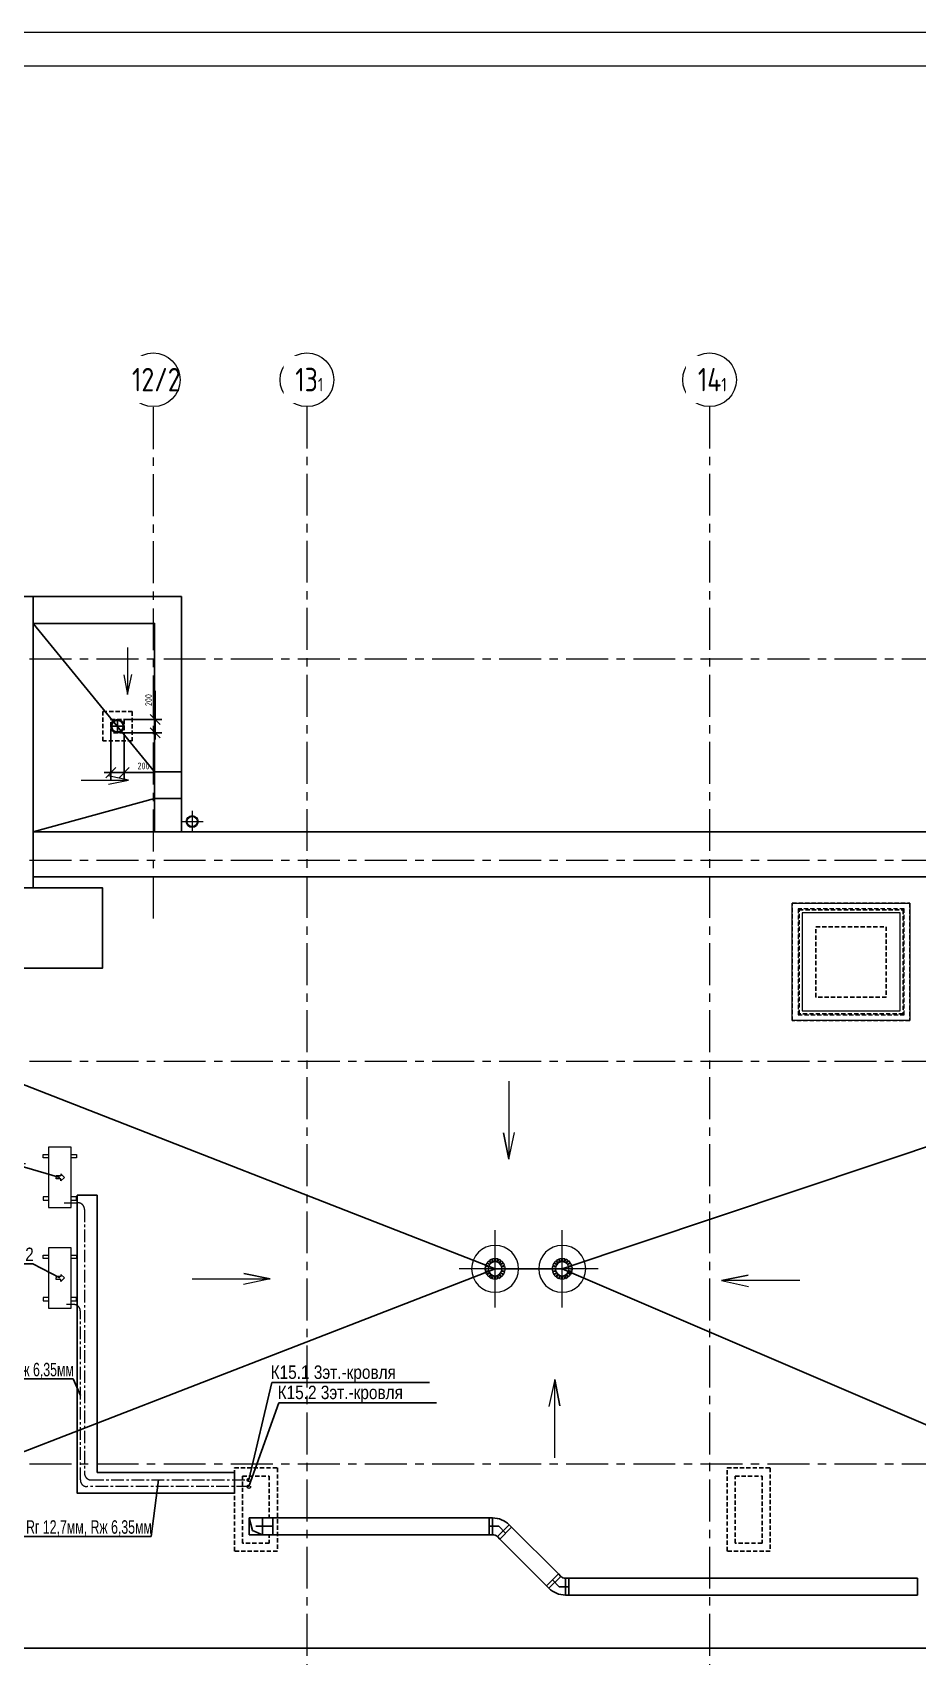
# Model space of a CAD drawing. Header units: millimetres. Extents: x -65527 to 8894748, y -37603 to 223697.
# Drawn here: x -15154 to -1963, y 199481 to 223697 of the extents above; entities that cross this region are included whole.
import ezdxf
from ezdxf import colors
from ezdxf.entities.mleader import LeaderData, LeaderLine
from ezdxf.math import Vec2, Vec3

# ---------------------------------------------------------------- set-up
doc = ezdxf.new("R2010")
doc.units = ezdxf.units.MM
doc.header["$LTSCALE"] = 10
doc.linetypes.add('CENTER', pattern=[2, 1.25, -0.25, 0.25, -0.25])
doc.linetypes.add('HIDDEN', pattern=[9.525, 6.35, -3.175])
for name, color, linetype, lineweight in [('18_АР_Водостоки', 7, 'Continuous', 18), ('АР_Оси', 142, 'Continuous', 9), ('АР_тонкая линия', 250, 'Continuous', 0), ('М_0_В35', 142, 'Continuous', 25), ('М_ЗАМЕТКИ', 1, 'Continuous', 13), ('М_фреонопроводы', 10, 'CENTER', 18), ('М_Холод', 161, 'Continuous', 13), ('перекр 0.3', 181, 'Continuous', 30), ('рамка', 251, 'Continuous', 13)]:
    doc.layers.add(name, color=color, linetype=linetype, lineweight=lineweight)
for name, color, linetype in [('Aks_скрытые_линии', 7, 'HIDDEN'), ('Aks_Схема', 3, 'Continuous'), ('Архитектура', 251, 'Continuous'), ('М_2_лотки ХС', 130, 'Continuous'), ('М_дефлектор', 122, 'Continuous'), ('М_шахты ВЕ на покрытии', 30, 'Continuous'), ('М_шахты ОВ-АР', 10, 'Continuous')]:
    doc.layers.add(name, color=color, linetype=linetype)
doc.styles.add('ROMANS', font='romans.shx', dxfattribs={"width": 0.7, "height": 100})
doc.styles.get("Standard").update_dxf_attribs({"font": 'ARIALN.TTF'})
doc.styles.add('ГОСТ 2.304', font='isocpeur.ttf', dxfattribs={"width": 0.7})
doc.dimstyles.new('Тимур', dxfattribs={"dimscale": 100, "dimtxt": 250, "dimasz": 1.5, "dimexe": 1, "dimexo": 0, "dimgap": 0.5, "dimtad": 1, "dimdec": 0, "dimrnd": 10, "dimzin": 12, "dimdsep": 46, "dimtxsty": 'ROMANS', "dimblk1": 'OBLIQUE', "dimblk2": 'OBLIQUE', "dimsah": 1, "dimcen": 3, "dimdle": 1, "dimclrd": 256, "dimclre": 256, "dimclrt": 256, "dimadec": 0, "dimazin": 0, "dimtfac": 0.666667, "dimtdec": 0, "dimtmove": 0, "dimatfit": 3, "dimldrblk": 'OBLIQUE', "dimfxl": 1, "dimtvp": 1, "dimtolj": 1, "dimtzin": 12, "dimlwd": -1, "dimlwe": -1, "dimarcsym": 0})

# ---------------------------------------------------------------- blocks, each defined once
blk = doc.blocks.new('A$C6f2de472')
at = {"layer": 'АР_тонкая линия', "ltscale": 100}
for p, q in [((55, -69), (55, -734)), ((55, -734), (10, -510)), ((10, -510), (55, -734)), ((55, -734), (104, -506))]:
    blk.add_line(p, q, dxfattribs=at)
blk = doc.blocks.new('A$C1f3596d3')
at = {"layer": 'АР_тонкая линия', "ltscale": 100}
for p, q in [((-705, -134), (0, -134)), ((0, -134), (-301, -72)), ((-298, -190), (0, -134))]:
    blk.add_line(p, q, dxfattribs=at)
blk = doc.blocks.new('A$C28161c4d')
at = {"layer": 'АР_тонкая линия', "ltscale": 100}
for p, q in [((-167, 158), (538, 158)), ((538, 158), (237, 221)), ((240, 98), (538, 158))]:
    blk.add_line(p, q, dxfattribs=at)
blk = doc.blocks.new('A$Cbcf6c787')
at = {"layer": '18_АР_Водостоки'}
for p, q in [((-162, 0), (162, 0)), ((0, 162), (0, -162))]:
    blk.add_line(p, q, dxfattribs=at)
for radius in [88.3, 75]:
    blk.add_circle((0, 0), radius, dxfattribs=at)
blk = doc.blocks.new('A$C357e6c43')
at = {"layer": 'перекр 0.3', "color": 3, "lineweight": 18, "flags": 128}
for points in [[(-152, 9), (-132, 9), (-112, 9)], [(-108, 31), (-127, 37), (-146, 44)], [(-142, 56), (-123, 49), (-104, 43)], [(-93, 63), (-109, 74), (-126, 86)], [(-118, 96), (-102, 85), (-86, 73)], [(-70, 88), (-82, 104), (-93, 120)], [(-83, 128), (-71, 112), (-59, 95)], [(-40, 105), (-46, 124), (-52, 143)], [(-40, 147), (-34, 128), (-28, 109)], [(-6, 112), (-6, 132), (-6, 152)], [(6, 152), (6, 132), (6, 112)], [(28, 109), (34, 128), (40, 147)], [(52, 143), (46, 124), (40, 105)], [(59, 95), (71, 112), (83, 128)], [(93, 120), (82, 104), (70, 88)], [(86, 73), (102, 85), (118, 96)], [(126, 86), (109, 74), (93, 63)], [(104, 43), (123, 49), (142, 56)], [(146, 44), (127, 37), (108, 31)], [(112, 9), (132, 9), (152, 9)], [(-112, -4), (-132, -4), (-152, -4)], [(-147, -38), (-128, -32), (-109, -26)], [(-106, -38), (-125, -44), (-144, -51)], [(-128, -82), (-112, -71), (-96, -59)], [(-88, -69), (-105, -81), (-121, -93)], [(-96, -118), (-84, -102), (-72, -86)], [(-62, -94), (-74, -110), (-86, -126)], [(-54, -143), (-48, -124), (-42, -104)], [(-29, -108), (-36, -128), (-42, -147)], [(-6, -152), (-6, -132), (-6, -112)], [(6, -112), (6, -132), (6, -152)], [(42, -147), (36, -128), (29, -108)], [(42, -104), (48, -124), (54, -143)], [(86, -126), (74, -110), (62, -94)], [(72, -86), (84, -102), (96, -118)], [(121, -93), (105, -81), (88, -69)], [(96, -59), (112, -71), (128, -82)], [(144, -51), (125, -44), (106, -38)], [(109, -26), (128, -32), (147, -38)], [(152, -4), (132, -4), (112, -4)]]:
    blk.add_lwpolyline(points, dxfattribs=at)
at = {"layer": 'перекр 0.3', "color": 3, "lineweight": 18}
for radius, start, end in [(350, 0, 180), (350, 180, 0), (152, 163.3962, 176.5684), (152, 145.5443, 158.6195), (152, 127.775, 140.7677), (112, 175.3454, 180), (112, 180, 181.8238), (112, 157.4148, 163.893), (102, 0, 180), (102, 180, 0), (112, 139.6161, 146.0938), (152, 110.0657, 122.9987), (112, 121.9295, 128.4067), (152, 92.388, 105.2896), (112, 104.3243, 110.801), (112, 86.7618, 93.2382), (152, 74.7104, 87.612), (112, 69.199, 75.6757), (152, 57.0013, 69.9343), (112, 51.5933, 58.0705), (112, 33.9062, 40.3839), (152, 39.2323, 52.225), (112, 16.107, 22.5852), (112, 0, 4.6546), (112, 358.1762, 0), (152, 21.3805, 34.4557), (152, 3.4316, 16.6038), (152, 181.3452, 194.6195), (152, 199.3962, 212.7677), (152, 217.5443, 230.9987), (112, 193.4148, 199.893), (112, 211.6161, 218.0938), (152, 235.775, 249.2896), (112, 229.9295, 236.4067), (112, 248.3243, 254.801), (152, 254.0657, 267.612), (112, 266.7618, 273.2382), (152, 272.388, 285.9343), (112, 285.199, 291.6757), (152, 290.7104, 304.225), (112, 303.5933, 310.0705), (112, 321.9062, 328.3839), (152, 309.0013, 322.4557), (112, 340.107, 346.5852), (152, 327.2323, 340.6038), (152, 345.3805, 358.6548)]:
    blk.add_arc((0, 0), radius, start, end, dxfattribs=at)
blk = doc.blocks.new('A$C8068bb3d')
at = {"layer": 'АР_Оси', "linetype": 'CENTER', "ltscale": 1000}
for p, q in [((0, -576), (0, 576)), ((537, 0), (-537, 0))]:
    blk.add_line(p, q, dxfattribs=at)
blk = doc.blocks.new('A$C686563f5')
at = {"layer": 'М_ЗАМЕТКИ', "color": 251, "linetype": 'ByBlock'}
for points in [[(875.5, -875.5), (-875.5, -875.5), (-875.5, 875.5), (875.5, 875.5)], [(-730, -730), (730, -730), (730, 730), (-730, 730)]]:
    blk.add_lwpolyline(points, close=True, dxfattribs=at)
at = {"layer": 'М_ЗАМЕТКИ', "color": 251, "linetype": 'HIDDEN'}
blk.add_lwpolyline([(-790, -790), (790, -790), (790, 790), (-790, 790)], close=True, dxfattribs=at)
blk = doc.blocks.new('A$Cd8bddbec')
at = {"color": 251, "linetype": 'ByBlock'}
for points in [[(-175, 0), (175, 0)], [(-2, 175), (-2, -175)]]:
    blk.add_lwpolyline(points, dxfattribs=at)
blk.add_circle((0, 0), 175, dxfattribs=at)
at = {"layer": 'М_дефлектор'}
blk.add_circle((-2, 0), 200, dxfattribs=at)
blk = doc.blocks.new('_Oblique')
at = {"color": 0, "linetype": 'ByBlock', "lineweight": -2}
blk.add_line((-0.5, -0.5), (0.5, 0.5), dxfattribs=at)
blk = doc.blocks.new('*D322')
at = {"layer": 'Defpoints', "color": 0, "linetype": 'ByBlock', "transparency": 16777216}
for p in [(-13988, 213252), (-13789, 213252), (-13789, 212660)]:
    blk.add_point(p, dxfattribs=at)
at = {"layer": 'М_шахты ВЕ на покрытии', "transparency": 16777216}
for p, q in [((-13988, 213252), (-13988, 212560)), ((-13789, 213252), (-13789, 212560)), ((-14088, 212660), (-13789, 212660)), ((-13789, 212660), (-13359, 212660))]:
    blk.add_line(p, q, dxfattribs=at)
at = {"layer": 'М_шахты ВЕ на покрытии', "linetype": 'ByBlock', "transparency": 16777216, "xscale": 150, "yscale": 150, "zscale": 150, "rotation": 180}
blk.add_blockref('_Oblique', (-13988, 212660), dxfattribs=at)
at = {"layer": 'М_шахты ВЕ на покрытии', "linetype": 'ByBlock', "transparency": 16777216, "xscale": 150, "yscale": 150, "zscale": 150}
blk.add_blockref('_Oblique', (-13789, 212660), dxfattribs=at)
at = {"layer": 'М_шахты ВЕ на покрытии', "linetype": 'ByBlock', "transparency": 16777216, "insert": (-13499, 212760), "char_height": 100, "attachment_point": 5, "style": 'ROMANS'}
blk.add_mtext('\\A1;200', dxfattribs=at)
blk = doc.blocks.new('*D323')
at = {"layer": 'Defpoints', "color": 0, "linetype": 'ByBlock', "transparency": 16777216}
for p in [(-13789, 213452), (-13324, 213452), (-13789, 213252)]:
    blk.add_point(p, dxfattribs=at)
at = {"layer": 'М_шахты ВЕ на покрытии', "transparency": 16777216}
for p, q in [((-13324, 213452), (-13324, 213882)), ((-13789, 213452), (-13224, 213452)), ((-13324, 213152), (-13324, 213452)), ((-13789, 213252), (-13224, 213252))]:
    blk.add_line(p, q, dxfattribs=at)
at = {"layer": 'М_шахты ВЕ на покрытии', "linetype": 'ByBlock', "transparency": 16777216, "xscale": 150, "yscale": 150, "zscale": 150}
for p, rotation in [((-13324, 213452), 90), ((-13324, 213252), 270)]:
    blk.add_blockref('_Oblique', p, dxfattribs=dict(at, rotation=rotation))
at = {"layer": 'М_шахты ВЕ на покрытии', "linetype": 'ByBlock', "transparency": 16777216, "insert": (-13424, 213742), "char_height": 100, "attachment_point": 5, "rotation": 90, "style": 'ROMANS'}
blk.add_mtext('\\A1;200', dxfattribs=at)
blk = doc.blocks.new('Aks_es_rect_250_45_100_50_50_wipe')
at = {"color": 0, "linetype": 'ByBlock', "lineweight": -2}
blk.add_wipeout([(1.25, -0.93), (1.25, -1.43), (-1.25, -1.43), (-1.25, -0.93), (-1.25, -0.79), (-1.24, -0.66), (-1.23, -0.52), (-1.21, -0.38), (-1.18, -0.25), (-1.15, -0.11), (-1.12, 0.02), (-1.08, 0.15), (-1.03, 0.28), (-0.98, 0.41), (-0.93, 0.53), (-0.87, 0.66), (-0.8, 0.78), (-0.73, 0.9), (-0.66, 1.01), (-0.58, 1.13), (-0.5, 1.23), (-0.41, 1.34), (-0.32, 1.44), (-0.22, 1.54), (0.13, 1.9), (1.9, 0.13), (1.54, -0.22), (1.52, -0.25), (1.49, -0.28), (1.46, -0.31), (1.44, -0.34), (1.42, -0.38), (1.4, -0.41), (1.38, -0.44), (1.36, -0.48), (1.34, -0.51), (1.33, -0.55), (1.31, -0.59), (1.3, -0.62), (1.29, -0.66), (1.28, -0.7), (1.27, -0.74), (1.26, -0.78), (1.26, -0.81), (1.25, -0.85), (1.25, -0.89)], dxfattribs=at)
blk = doc.blocks.new('Aks_es_rect_250_45_100_50_50')
at = {"color": 0, "linetype": 'ByBlock', "lineweight": -2}
blk.add_blockref('Aks_es_rect_250_45_100_50_50_wipe', (0, 0), dxfattribs=at)
for p, q in [((-0.22, 1.54), (0.13, 1.9)), ((1.54, -0.22), (-0.22, 1.54)), ((0.13, 1.9), (1.9, 0.13)), ((1.9, 0.13), (1.54, -0.22)), ((-1.25, -0.93), (1.25, -0.93)), ((-1.25, -0.93), (-1.25, -1.43)), ((-1.25, -1.43), (1.25, -1.43)), ((1.25, -0.93), (1.25, -1.43))]:
    blk.add_line(p, q, dxfattribs=at)
for radius in [3.5, 1]:
    blk.add_arc((2.25, -0.93), radius, 135, 180, dxfattribs=at)
at = {"layer": 'Aks_Схема'}
for q in [(1.01, 1.01), (0, -1.43)]:
    blk.add_line((0, 0), q, dxfattribs=at)
blk = doc.blocks.new('Aks_es_drop_rect_250_200_100_50_50_wipe')
at = {"color": 0, "linetype": 'ByBlock', "lineweight": -2}
blk.add_wipeout([(-1.25, 1), (1.25, 1), (1.25, -2.5), (-1.25, -2.5)], dxfattribs=at)
blk = doc.blocks.new('Aks_es_drop_rect_250_200_100_50_50')
at = {"color": 0, "linetype": 'ByBlock', "lineweight": -2}
blk.add_blockref('Aks_es_drop_rect_250_200_100_50_50_wipe', (0, 0), dxfattribs=at)
for p, q in [((-1.25, 1), (1.25, 1)), ((-1.25, -2.5), (-1.25, 1)), ((1.25, 1), (1.25, -2.5)), ((1.25, -2.5), (-1.25, -2.5))]:
    blk.add_line(p, q, dxfattribs=at)
at = {"layer": 'Aks_скрытые_линии'}
for p, q in [((-1.25, -1), (-0.625, 0.5)), ((-0.625, 0.5), (1.25, 1)), ((-1.25, -1), (1.25, -1))]:
    blk.add_line(p, q, dxfattribs=at)
at = {"layer": 'Aks_Схема'}
blk.add_line((0, 0), (0, -2.5), dxfattribs=at)
blk = doc.blocks.new('ВВПС250_200')
at = {"linetype": 'ByBlock'}
for p, q in [((-1.25, 1), (1.25, 1)), ((-1.25, -1), (-1.25, 1)), ((1.25, 1), (1.25, -1)), ((1.25, -1), (-1.25, -1))]:
    blk.add_line(p, q, dxfattribs=at)
blk = doc.blocks.new('_None')

msp = doc.modelspace()

# ---------------------------------------------------------------- linework, layer by layer
at = {"layer": 'АР_Оси', "linetype": 'CENTER', "ltscale": 50}
for p, q in [((-13348.4, 210485.2), (-13348.4, 218116.6)), ((-11063.4, 218118), (-11063.4, 163499)), ((-5063.4, 218118), (-5063.4, 163499)), ((-59198.4, 214355.6), (23980, 214355.6)), ((-59198.4, 211355.6), (23980, 211355.6)), ((-59198.4, 208355.6), (23980, 208355.6)), ((-59198.4, 202355.6), (23980, 202355.6))]:
    msp.add_line(p, q, dxfattribs=at)
at = {"layer": 'АР_Оси', "ltscale": 0.5}
for centre in [(-13353.4, 218518), (-11063.4, 218518), (-5063.4, 218518)]:
    msp.add_circle(centre, 400, dxfattribs=at)
at = {"layer": 'Архитектура', "lineweight": 25, "transparency": 33554684}
for p, q in [((-15143.6, 214885.6), (-13334.7, 212673.8)), ((-13334.7, 212276), (-15144.9, 211775.6)), ((-22814.9, 210944.5), (-8258.7, 205261.5)), ((10195.3, 211105.4), (-7258.7, 205261.5)), ((-8258.7, 205261.5), (-22829.7, 199605.6)), ((-8258.7, 205261.5), (-7258.7, 205261.5)), ((-7258.7, 205261.5), (5935.8, 199605.6))]:
    msp.add_line(p, q, dxfattribs=at)
for points in [[(-31644.7, 211775.6), (-23484.7, 211775.6), (-23484.7, 215285.6), (-15144.1, 215285.6), (-15144.7, 211775.6), (10865.3, 211775.6), (10865.3, 201935.6), (7355.3, 201935.6), (7355.3, 198805.6), (-22185.3, 198805.6), (-22185.3, 198665.6, -0.1768281), (-24955.3, 192464.2, -0.1882125), (-31504.8, 189470.8)], [(-15144.1, 211105.4), (10195.3, 211105.4), (10195.3, 202605.6), (6685.3, 202605.6), (6685.3, 199605.6), (-22829.7, 199605.6), (-22829.7, 198665.6, -0.1713588), (-25361.1, 193003.1, -0.1904546), (-31556.5, 190124.3), (-32314.8, 190124.3), (-32314.8, 185620.6), (-29184.8, 185620.6), (-29184.8, 182690.6), (-28404.9, 182690.6)]]:
    msp.add_lwpolyline(points, format="xyb", dxfattribs=at)
for points in [[(-23484.7, 210944.5), (-15144.1, 210944.5), (-15144.1, 215285.6), (-23484.7, 215285.6)], [(-15144.7, 211775.6), (-12934.7, 211775.6), (-12934.7, 215285.6), (-15144.1, 215285.6)], [(-15144.9, 211775.6), (-13334.7, 211775.5), (-13334.7, 214885.6), (-15144.5, 214885.6)], [(-13334.7, 212276), (-12934.7, 212276), (-12934.7, 212673.8), (-13334.7, 212673.8)]]:
    msp.add_lwpolyline(points, close=True, dxfattribs=at)
msp.add_lwpolyline([(-16732.7, 209742.9), (-24365.7, 209742.9), (-24365.7, 210944.5), (-14112.2, 210944.5), (-14112.2, 209742.9), (-15559.7, 209742.9)], dxfattribs=at)
at = {"layer": 'М_0_В35', "linetype": 'Continuous'}
for p, q in [((-11574.3, 201546.8), (-11574.3, 201421.8)), ((-11574.3, 201546.8), (-8346.2, 201546.8)), ((-8346.2, 201546.8), (-8346.2, 201421.8)), ((-11574.3, 201296.8), (-11574.3, 201421.8)), ((-11574.3, 201296.8), (-8346.2, 201296.8)), ((-8346.2, 201296.8), (-8346.2, 201421.8)), ((-8190.2, 201232.1), (-8101.8, 201320.5)), ((-8013.4, 201408.9), (-8101.8, 201320.5)), ((-8013.4, 201408.9), (-7316.1, 200711.7)), ((-8190.2, 201232.1), (-7492.9, 200534.9)), ((-7492.9, 200534.9), (-7404.5, 200623.3)), ((-7316.1, 200711.7), (-7404.5, 200623.3)), ((-7160.1, 200647), (-7160.1, 200522)), ((-7160.1, 200647), (-1963.3, 200647)), ((-7160.1, 200397), (-7160.1, 200522)), ((-1963.3, 200647), (-1963.3, 200522)), ((-1963.3, 200397), (-1963.3, 200522)), ((-7160.1, 200397), (-1963.3, 200397))]:
    msp.add_line(p, q, dxfattribs=at)
at = {"layer": 'М_2_лотки ХС'}
for points in [[(-14192, 202223.4), (-14192, 206358.3), (-14487.9, 206358.3), (-14487.9, 202223.4)], [(-14192, 202223.4), (-12144.3, 202223.4), (-12144.3, 201915.9), (-14487.9, 201915.9), (-14487.9, 202223.4)]]:
    msp.add_lwpolyline(points, dxfattribs=at)
at = {"layer": 'М_фреонопроводы', "ltscale": 15}
for points in [[(-14682.3, 206247), (-14479.2, 206247, -0.4142136), (-14379.2, 206147), (-14379.2, 202213.3, 0.4142136), (-14279.2, 202113.3), (-11928, 202113.3)], [(-11928, 202013.3), (-14341, 202013.3, -0.4142136), (-14441, 202113.3), (-14441, 204629.4, 0.4142136), (-14541, 204729.4), (-14649.6, 204729.4)]]:
    msp.add_lwpolyline(points, format="xyb", dxfattribs=at)
at = {"layer": 'М_фреонопроводы', "ltscale": 10}
for centre in [(-11928, 202113.3), (-11928, 202013.3)]:
    msp.add_circle(centre, 25, dxfattribs=at)
at = {"layer": 'М_Холод'}
for points in [[(-14575.8, 206175.5), (-14575.8, 207075.5), (-14915.8, 207075.5), (-14915.8, 206175.5)], [(-14575.8, 204675.5), (-14575.8, 205575.5), (-14915.8, 205575.5), (-14915.8, 204675.5)]]:
    msp.add_lwpolyline(points, close=True, dxfattribs=at)
for points in [[(-14915.8, 206915.5), (-14995.8, 206915.5), (-14995.8, 206965.5), (-14915.8, 206965.5)], [(-14575.8, 206965.5), (-14495.8, 206965.5), (-14495.8, 206915.5), (-14575.8, 206915.5)], [(-14677.5, 206625.5), (-14729.7, 206677.7), (-14729.7, 206646.2), (-14799.6, 206646.2), (-14799.6, 206625.5)], [(-14677.5, 206625.5), (-14729.7, 206573.2), (-14729.7, 206604.7), (-14799.6, 206604.7), (-14799.6, 206625.5)], [(-14915.8, 206335.5), (-14995.8, 206335.5), (-14995.8, 206285.5), (-14915.8, 206285.5)], [(-14575.8, 206285.5), (-14495.8, 206285.5), (-14495.8, 206335.5), (-14575.8, 206335.5)], [(-14915.8, 205415.5), (-14995.8, 205415.5), (-14995.8, 205465.5), (-14915.8, 205465.5)], [(-14575.8, 205465.5), (-14495.8, 205465.5), (-14495.8, 205415.5), (-14575.8, 205415.5)], [(-14677.5, 205125.5), (-14729.7, 205177.7), (-14729.7, 205146.2), (-14799.6, 205146.2), (-14799.6, 205125.5)], [(-14677.5, 205125.5), (-14729.7, 205073.2), (-14729.7, 205104.7), (-14799.6, 205104.7), (-14799.6, 205125.5)], [(-14915.8, 204835.5), (-14995.8, 204835.5), (-14995.8, 204785.5), (-14915.8, 204785.5)], [(-14575.8, 204785.5), (-14495.8, 204785.5), (-14495.8, 204835.5), (-14575.8, 204835.5)]]:
    msp.add_lwpolyline(points, dxfattribs=at)
at = {"layer": 'М_шахты ВЕ на покрытии', "linetype": 'HIDDEN'}
for points in [[(-13668.7, 213132.4), (-14107.8, 213132.3), (-14107.8, 213572.3), (-13668.7, 213572.4)], [(-13788.7, 213252.4), (-13987.8, 213252.4), (-13987.8, 213452.4), (-13788.7, 213452.4)]]:
    msp.add_lwpolyline(points, close=True, dxfattribs=at)
at = {"layer": 'М_шахты ОВ-АР', "color": 30, "linetype": 'HIDDEN'}
for points in [[(-2078.3, 208962.2), (-3829.3, 208962.2), (-3829.3, 210713.2), (-2078.3, 210713.2)], [(-2178.3, 209062.2), (-3729.3, 209062.2), (-3729.3, 210613.2), (-2178.3, 210613.2)], [(-2428.3, 209312.2), (-3479.3, 209312.2), (-3479.3, 210363.2), (-2428.3, 210363.2)], [(-11504.3, 201051.8), (-12144.3, 201051.8), (-12144.3, 202291.8), (-11504.3, 202291.8)], [(-4160.9, 201051.8), (-4800.9, 201051.8), (-4800.9, 202291.8), (-4160.9, 202291.8)], [(-11624.3, 201171.8), (-12024.3, 201171.8), (-12024.3, 202171.8), (-11624.3, 202171.8)], [(-4280.9, 201171.8), (-4680.9, 201171.8), (-4680.9, 202171.8), (-4280.9, 202171.8)]]:
    msp.add_lwpolyline(points, close=True, dxfattribs=at)

# ---------------------------------------------------------------- block references
at = {"layer": 'Архитектура', "lineweight": 25, "transparency": 33554684, "rotation": 270}
msp.add_blockref('A$C1f3596d3', (-13603, 213823), dxfattribs=at)
at = {"layer": 'Архитектура', "lineweight": 25, "transparency": 33554684}
for name, p in [('A$C28161c4d', (-14262, 212390.6)), ('A$Cbcf6c787', (-12774.1, 211930.8)), ('A$C8068bb3d', (-8258.7, 205261.5)), ('A$C357e6c43', (-8258.7, 205261.5)), ('A$C8068bb3d', (-7258.7, 205261.5)), ('A$C357e6c43', (-7258.7, 205261.5))]:
    msp.add_blockref(name, p, dxfattribs=at)
at = {"layer": 'Архитектура', "lineweight": 25, "transparency": 33554684, "xscale": 1.754367527776944, "yscale": 1.754367527776944, "zscale": 1.754367527776944}
msp.add_blockref('A$C6f2de472', (-8153, 208183.2), dxfattribs=at)
at = {"layer": 'Архитектура', "lineweight": 25, "transparency": 33554684, "yscale": 1.754367527776944, "zscale": 1.754367527776944}
for p, xscale, rotation in [((-12897.1, 205211.1), -1.754367527776944, 90), ((-3594.7, 205182.1), 1.754367527776944, 270), ((-7274.3, 202322.1), 1.754367527776944, 180)]:
    msp.add_blockref('A$C6f2de472', p, dxfattribs=dict(at, xscale=xscale, rotation=rotation))
at = {"layer": 'М_дефлектор', "xscale": 0.5, "yscale": 0.5, "zscale": 0.5}
msp.add_blockref('A$Cd8bddbec', (-13887.8, 213352.4), dxfattribs=at)
at = {"layer": 'М_ЗАМЕТКИ', "color": 1, "linetype": 'ByBlock'}
msp.add_blockref('A$C686563f5', (-2953.8, 209837.7), dxfattribs=at)

# ---------------------------------------------------------------- dimensions: what is measured, and where the dimension line sits
at = {"layer": 'М_шахты ВЕ на покрытии', "linetype": 'ByBlock'}
dim = msp.add_linear_dim(base=(-13324.1, 213452.4), p1=(-13788.7, 213252.4), p2=(-13788.7, 213452.4), angle=90, dimstyle='Тимур', dxfattribs=at)
dim.commit()
dim.dimension.update_dxf_attribs({"geometry": '*D323', "text_midpoint": (-13424.1, 213742.4)})
dim = msp.add_linear_dim(base=(-13788.7, 212659.7), p1=(-13987.8, 213252.3), p2=(-13788.7, 213252.4), dimstyle='Тимур', dxfattribs=at)
dim.commit()
dim.dimension.update_dxf_attribs({"geometry": '*D322', "text_midpoint": (-13498.7, 212759.7)})

# ---------------------------------------------------------------- leaders
at = {"layer": 'М_ЗАМЕТКИ', "color": 7, "linetype": 'ByBlock'}
ml = msp.add_multileader_mtext('Standard', dxfattribs=at)
ml.set_content('К15.1', color=7)
ml.set_leader_properties()
ml.set_arrow_properties(name='NONE')
ml.build(insert=Vec2(0, 0))
ml.multileader.update_dxf_attribs({"text_left_attachment_type": 6, "text_right_attachment_type": 6, "dogleg_length": 0.36, "arrow_head_size": 0.162})
ctx = ml.context
ctx.base_point, ctx.char_height, ctx.arrow_head_size, ctx.landing_gap_size, ctx.plane_origin = Vec3(-15794.5, 206777.6, 0), 200, 0.162, 0.081, Vec3(-376.6, 214073.2, 0)
ctx.left_attachment, ctx.right_attachment, ctx.text_align_type = 6, 6, 1
notes = []
notes.append((ctx, [(1, (1, 1, 0), (-15275.2, 206777.6, 0), (-1, 0), 0.324, [(0, [(-14745.8, 206625.5, 0)], 0, [])])]))
ctx.mtext.insert, ctx.mtext.width, ctx.mtext.defined_height, ctx.mtext.alignment, ctx.mtext.flow_direction = Vec3(-15535.1, 207017.6, 0), 2817.48, 544.3, 2, 5
ml = msp.add_multileader_mtext('Standard', dxfattribs=at)
ml.set_content('К15.2', color=7)
ml.set_leader_properties()
ml.set_arrow_properties(name='NONE')
ml.build(insert=Vec2(0, 0))
ml.multileader.update_dxf_attribs({"text_left_attachment_type": 6, "text_right_attachment_type": 6, "dogleg_length": 0.36, "arrow_head_size": 0.162})
ctx = ml.context
ctx.base_point, ctx.char_height, ctx.arrow_head_size, ctx.landing_gap_size, ctx.plane_origin = Vec3(-15699.4, 205337.1, 0), 200, 0.162, 0.081, Vec3(-376.6, 212573.2, 0)
ctx.left_attachment, ctx.right_attachment, ctx.text_align_type = 6, 6, 1
notes.append((ctx, [(1, (1, 1, 0), (-15149.8, 205337.1, 0), (-1, 0), 0.324, [(0, [(-14745.8, 205125.5, 0)], 0, [])])]))
ctx.mtext.insert, ctx.mtext.width, ctx.mtext.defined_height, ctx.mtext.alignment, ctx.mtext.flow_direction = Vec3(-15424.7, 205577.1, 0), 2817.48, 544.3, 2, 5
ml = msp.add_multileader_mtext('Standard', dxfattribs=at)
ml.set_content('{\\W0.8;Rг 12,7мм, Rж 6,35мм}', color=7)
ml.set_leader_properties()
ml.set_arrow_properties(name='NONE')
ml.build(insert=Vec2(0, 0))
ml.multileader.update_dxf_attribs({"text_left_attachment_type": 6, "text_right_attachment_type": 6, "dogleg_length": 0.36, "arrow_head_size": 0.162})
ctx = ml.context
ctx.base_point, ctx.char_height, ctx.arrow_head_size, ctx.landing_gap_size, ctx.plane_origin = Vec3(-16400, 203619.1, 0), 200, 0.162, 0.081, Vec3(-6175.6, 210028.5, 0)
ctx.left_attachment, ctx.right_attachment, ctx.text_align_type = 6, 6, 1
notes.append((ctx, [(1, (1, 1, 0), (-14550.3, 203619.1, 0), (-1, 0), 0.324, [(0, [(-14441, 203371.3, 0)], 0, [])])]))
ctx.mtext.insert, ctx.mtext.width, ctx.mtext.defined_height, ctx.mtext.alignment, ctx.mtext.flow_direction = Vec3(-15475.3, 203859.1, 0), 2817.48, 544.3, 2, 5
ml = msp.add_multileader_mtext('Standard', dxfattribs=at)
ml.set_content('К15.1 3эт.-кровля', color=7)
ml.set_leader_properties()
ml.set_arrow_properties(name='NONE')
ml.build(insert=Vec2(0, 0))
ml.multileader.update_dxf_attribs({"text_left_attachment_type": 6, "text_right_attachment_type": 6, "dogleg_length": 0.36, "arrow_head_size": 0.162})
ctx = ml.context
ctx.base_point, ctx.char_height, ctx.arrow_head_size, ctx.landing_gap_size, ctx.plane_origin = Vec3(-11587.5, 203564.6, 0), 200, 0.162, 0.081, Vec3(-2655.8, 209777.3, 0)
ctx.left_attachment, ctx.right_attachment, ctx.text_align_type = 6, 6, 1
notes.append((ctx, [(0, (1, 1, 0), (-11587.9, 203564.6, 0), (1, 0), 0.324, [(0, [(-11928, 202113.3, 0)], 0, [])])]))
ctx.mtext.insert, ctx.mtext.width, ctx.mtext.defined_height, ctx.mtext.alignment, ctx.mtext.flow_direction = Vec3(-10670.9, 203820.2, 0), 2817.48, 544.3, 2, 5
ml = msp.add_multileader_mtext('Standard', dxfattribs=at)
ml.set_content('К15.2 3эт.-кровля', color=7)
ml.set_leader_properties()
ml.set_arrow_properties(name='NONE')
ml.build(insert=Vec2(0, 0))
ml.multileader.update_dxf_attribs({"text_left_attachment_type": 6, "text_right_attachment_type": 6, "dogleg_length": 0.36, "arrow_head_size": 0.162})
ctx = ml.context
ctx.base_point, ctx.char_height, ctx.arrow_head_size, ctx.landing_gap_size, ctx.plane_origin = Vec3(-11483, 203263.4, 0), 200, 0.162, 0.081, Vec3(-2655.8, 209677.3, 0)
ctx.left_attachment, ctx.right_attachment, ctx.text_align_type = 6, 6, 1
notes.append((ctx, [(0, (1, 1, 0), (-11483.3, 203263.4, 0), (1, 0), 0.324, [(0, [(-11928, 202013.3, 0)], 0, [])])]))
ctx.mtext.insert, ctx.mtext.width, ctx.mtext.defined_height, ctx.mtext.alignment, ctx.mtext.flow_direction = Vec3(-10566.4, 203518.9, 0), 2817.48, 544.3, 2, 5
ml = msp.add_multileader_mtext('Standard', dxfattribs=at)
ml.set_content('{\\W0.8;Rг 12,7мм, Rж 6,35мм}', color=7)
ml.set_leader_properties()
ml.set_arrow_properties(name='NONE')
ml.build(insert=Vec2(0, 0))
ml.multileader.update_dxf_attribs({"text_left_attachment_type": 6, "text_right_attachment_type": 6, "dogleg_length": 0.36, "arrow_head_size": 0.162})
ctx = ml.context
ctx.base_point, ctx.char_height, ctx.arrow_head_size, ctx.landing_gap_size, ctx.plane_origin = Vec3(-15236.6, 201271.9, 0), 200, 0.162, 0.081, Vec3(-5012.2, 208770.5, 0)
ctx.left_attachment, ctx.right_attachment, ctx.text_align_type = 6, 6, 1
notes.append((ctx, [(1, (1, 1, 0), (-13387, 201271.9, 0), (-1, 0), 0.324, [(0, [(-13277.7, 202113.3, 0)], 0, [])])]))
ctx.mtext.insert, ctx.mtext.width, ctx.mtext.defined_height, ctx.mtext.alignment, ctx.mtext.flow_direction = Vec3(-14312, 201511.9, 0), 2817.48, 544.3, 2, 5
for ctx, leaders in notes:
    for number, flags, end, landing, length, lines in leaders:
        leader = LeaderData()
        leader.index, (leader.has_last_leader_line, leader.has_dogleg_vector, leader.attachment_direction) = number, flags
        leader.last_leader_point, leader.dogleg_vector, leader.dogleg_length = Vec3(end), Vec3(landing), length
        for number, points, colour, breaks in lines:
            line = LeaderLine()
            line.index, line.vertices, line.color, line.breaks = number, Vec3.list(points), colors.encode_raw_color(colour), breaks
            leader.lines.append(line)
        ctx.leaders.append(leader)

# ---------------------------------------------------------------- next in the draw order: texts
at = {"layer": 'АР_Оси', "insert": (-13671.1, 218695.8), "char_height": 350, "width": 123.867, "attachment_point": 1, "line_spacing_factor": 1.149209, "style": 'ГОСТ 2.304', "bg_fill": 2}
msp.add_mtext('{\\W0.8;12/2}', dxfattribs=at)
at = {"layer": 'АР_Оси', "ltscale": 0.5, "char_height": 350, "width": 123.867, "attachment_point": 1, "line_spacing_factor": 1.149209, "style": 'ГОСТ 2.304', "bg_fill": 2}
for s, insert in [('{\\W0.8;13\\H0.57143x;1}', (-11237.5, 218695.8)), ('{\\W0.8;14\\H0.57143x;1}', (-5237.5, 218695.8))]:
    msp.add_mtext(s, dxfattribs=dict(at, insert=insert))

# ---------------------------------------------------------------- next in the draw order: linework, layer by layer
at = {"layer": 'рамка', "ltscale": 40, "transparency": 33554684}
for points in [[(53373.1, 223696.9), (-65526.9, 223696.9), (-65526.9, 139596.9), (53373.1, 139596.9)], [(52873.1, 223196.9), (-63526.9, 223196.9), (-63526.9, 140096.9), (52873.1, 140096.9)]]:
    msp.add_lwpolyline(points, close=True, dxfattribs=at)

# ---------------------------------------------------------------- next in the draw order: block references
at = {"layer": 'М_0_В35', "linetype": 'Continuous', "xscale": 100, "yscale": 100, "zscale": 100}
for name, p, rotation in [('Aks_es_drop_rect_250_200_100_50_50', (-11824.3, 201421.8), 90), ('Aks_es_rect_250_45_100_50_50', (-8203, 201421.8), 270), ('Aks_es_rect_250_45_100_50_50', (-7303.3, 200522), 89.99999999999994)]:
    msp.add_blockref(name, p, dxfattribs=dict(at, rotation=rotation))

# ---------------------------------------------------------------- next in the draw order: block references
at = {"layer": 'М_0_В35', "linetype": 'HIDDEN', "xscale": 100, "yscale": 100, "zscale": 100, "rotation": 90}
msp.add_blockref('ВВПС250_200', (-11824.3, 201421.8), dxfattribs=at)

doc.saveas('drawing.dxf')
